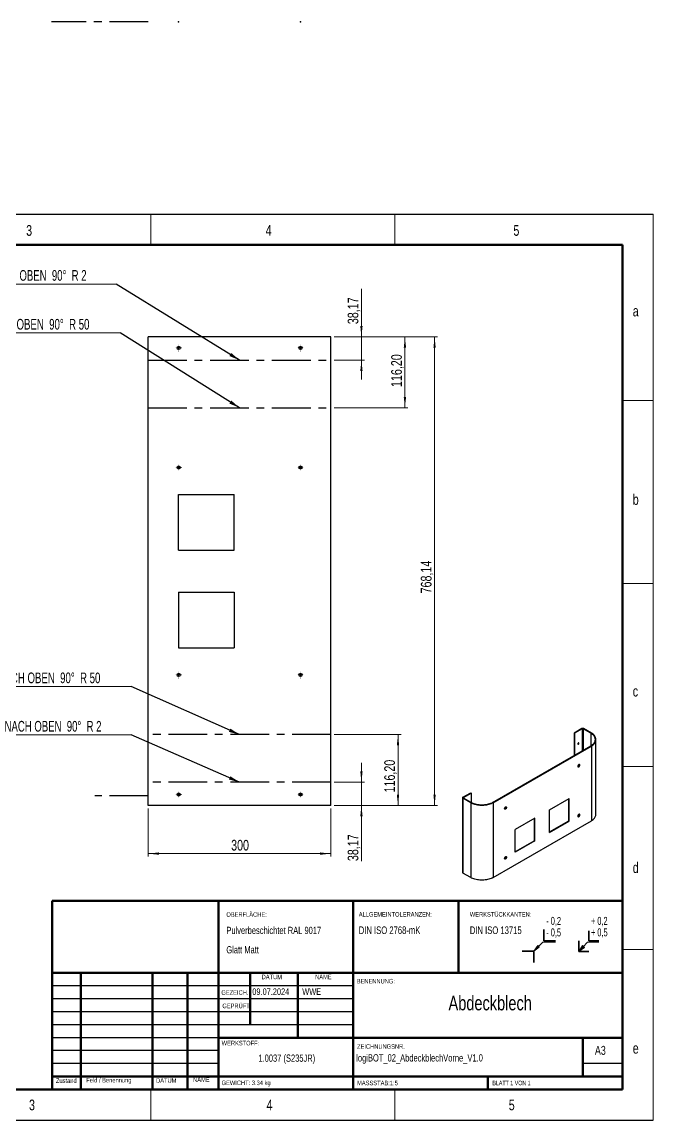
# Model space of a CAD drawing. Header units: millimetres. Extents: x 0 to 420, y 0 to 360.
# Drawn here: x 212.9 to 420, y 0 to 360 of the extents above; entities that cross this region are included whole.
import ezdxf

# ---------------------------------------------------------------- set-up
doc = ezdxf.new("R2010")
doc.units = ezdxf.units.MM
doc.header["$PDSIZE"] = -1
doc.linetypes.add('CENTERX2', pattern=[20.32, 12.7, -2.54, 2.54, -2.54])
doc.styles.add('SLDTEXTSTYLE0', font='TXT', dxfattribs={"width": 0.605})
doc.styles.add('SLDTEXTSTYLE1', font='TXT', dxfattribs={"width": 0.75})
doc.styles.add('SLDTEXTSTYLE2', font='TXT', dxfattribs={"width": 0.692308})
doc.styles.add('SLDTEXTSTYLE5', font='TXT', dxfattribs={"width": 0.671053})
doc.styles.add('SLDTEXTSTYLE6', font='TXT', dxfattribs={"width": 0.675})
doc.dimstyles.new('SLDDIMSTYLE0', dxfattribs={"dimtxt": 3.5, "dimasz": 3.556, "dimexe": 0, "dimexo": 0.0625, "dimgap": 0.875, "dimtad": 1, "dimlfac": 5, "dimrnd": 1e-09, "dimzin": 12, "dimdsep": 46, "dimtxsty": 'SLDTEXTSTYLE1', "dimsah": 1, "dimcen": 0.09, "dimadec": 0, "dimazin": 3, "dimtfac": 1, "dimtofl": 0, "dimtmove": 0, "dimatfit": 3, "dimfxl": 1, "dimfrac": 2, "dimtolj": 1, "dimtzin": 12, "dimarcsym": 0})
doc.dimstyles.new('SLDDIMSTYLE3', dxfattribs={"dimtxt": 3.5, "dimasz": 3.556, "dimexe": 0, "dimexo": 0.0625, "dimgap": 0.875, "dimtad": 1, "dimlfac": 5, "dimrnd": 1e-09, "dimzin": 12, "dimdsep": 46, "dimtxsty": 'SLDTEXTSTYLE1', "dimsah": 1, "dimcen": 0.09, "dimadec": 0, "dimazin": 3, "dimtfac": 1, "dimtmove": 0, "dimatfit": 0, "dimfxl": 1, "dimfrac": 2, "dimtolj": 1, "dimtzin": 12, "dimarcsym": 0})
doc.dimstyles.new('SLDDIMSTYLE5', dxfattribs={"dimtxt": 0.18, "dimasz": 3.556, "dimexe": 0, "dimexo": 0.0625, "dimgap": 0, "dimtad": 0, "dimtih": 1, "dimtoh": 1, "dimdec": 0, "dimrnd": 1e-09, "dimzin": 0, "dimdsep": 46, "dimtxsty": 'Standard', "dimsah": 1, "dimcen": 0.09, "dimadec": 0, "dimazin": 0, "dimtfac": 3.556, "dimtdec": 0, "dimtofl": 0, "dimtmove": 0, "dimatfit": 3, "dimfxl": 1, "dimfrac": 2, "dimtolj": 1, "dimtzin": 0, "dimarcsym": 0})

# ---------------------------------------------------------------- blocks, each defined once
blk = doc.blocks.new('SW_NOTE_0')
at = {"color": 0, "linetype": 'Continuous', "lineweight": 0, "insert": (0, 4.51), "char_height": 3.5, "attachment_point": 1, "style": 'SLDTEXTSTYLE0'}
blk.add_mtext('+ 0,5', dxfattribs=at)
blk = doc.blocks.new('SW_NOTE_0_1')
at = {"color": 0, "linetype": 'Continuous', "lineweight": 0, "insert": (0, 4.51), "char_height": 3.5, "attachment_point": 1, "style": 'SLDTEXTSTYLE0'}
blk.add_mtext('+ 0,2', dxfattribs=at)
blk = doc.blocks.new('SW_NOTE_0_2')
at = {"color": 0, "linetype": 'Continuous', "lineweight": 0, "insert": (0, 4.51), "char_height": 3.5, "attachment_point": 1, "style": 'SLDTEXTSTYLE0'}
blk.add_mtext('- 0,2', dxfattribs=at)
blk = doc.blocks.new('SW_NOTE_0_3')
at = {"color": 0, "linetype": 'Continuous', "lineweight": 0, "insert": (0, 4.51), "char_height": 3.5, "attachment_point": 1, "style": 'SLDTEXTSTYLE0'}
blk.add_mtext('- 0,5', dxfattribs=at)
blk = doc.blocks.new('Block3')
at = {"linetype": 'Continuous'}
for points in [[(735.45, 277.8), (737.92, 279.57), (737.22, 280.27)], [(755.16, 277.71), (757.62, 279.47), (756.78, 280.26)]]:
    blk.add_hatch(color=7, dxfattribs=at).paths.add_polyline_path(points, flags=0)
at = {"color": 7, "linetype": 'Continuous', "lineweight": 35}
for p, q in [((739.95, 287.3), (739.95, 282.3)), ((759.52, 286.66), (759.52, 282.3)), ((739.95, 282.3), (744.95, 282.3)), ((755.16, 277.71), (755.16, 282.3)), ((759.52, 282.3), (763.89, 282.3)), ((730.45, 277.8), (735.45, 277.8)), ((735.45, 277.8), (735.45, 272.8)), ((759.52, 277.71), (755.16, 277.71))]:
    blk.add_line(p, q, dxfattribs=at)
at = {"color": 7, "linetype": 'Continuous', "lineweight": 18}
for p, q in [((735.45, 277.8), (739.45, 281.8)), ((735.45, 277.8), (737.22, 280.27)), ((735.45, 277.8), (737.92, 279.57)), ((737.22, 280.27), (737.92, 279.57)), ((739.45, 281.8), (744.95, 281.8)), ((755.16, 277.71), (759.02, 281.8)), ((755.16, 277.71), (756.78, 280.26)), ((755.16, 277.71), (757.62, 279.47)), ((756.78, 280.26), (757.62, 279.47)), ((759.02, 281.8), (763.89, 281.8))]:
    blk.add_line(p, q, dxfattribs=at)
at = {"color": 7, "linetype": 'Continuous', "lineweight": 0}
for p in [(737.57, 279.92), (757.2, 279.87)]:
    blk.add_point(p, dxfattribs=at)
for name, p in [('SW_NOTE_0_2', (740.95, 288.28)), ('SW_NOTE_0_1', (760.52, 288.29)), ('SW_NOTE_0_3', (740.95, 283.27)), ('SW_NOTE_0', (760.52, 283.3))]:
    blk.add_blockref(name, p, dxfattribs=at)
blk = doc.blocks.new('SW_NOTE_0_4')
at = {"color": 0, "linetype": 'Continuous', "lineweight": 0, "attachment_point": 1, "style": 'SLDTEXTSTYLE1'}
for s, insert, char_height in [('ALLGEMEINTOLERANZEN:', (0, 1.93), 1.5), ('DIN ISO 2768-mK', (0, -2.78), 2.5)]:
    blk.add_mtext(s, dxfattribs=dict(at, insert=insert, char_height=char_height))
blk = doc.blocks.new('SW_NOTE_0_5')
at = {"color": 0, "linetype": 'Continuous', "lineweight": 0, "attachment_point": 1, "style": 'SLDTEXTSTYLE1'}
for s, insert, char_height in [('WERKSTÜCKKANTEN:', (0, 1.93), 1.5), ('DIN ISO 13715', (0, -2.78), 2.5)]:
    blk.add_mtext(s, dxfattribs=dict(at, insert=insert, char_height=char_height))
blk = doc.blocks.new('SW_NOTE_0_6')
at = {"color": 0, "linetype": 'Continuous', "lineweight": 0, "attachment_point": 1, "style": 'SLDTEXTSTYLE1'}
for s, insert, char_height in [('Pulverbeschichtet RAL 9017', (0, 3.07), 2.3813), ('Glatt Matt', (0, -3.28), 2.381)]:
    blk.add_mtext(s, dxfattribs=dict(at, insert=insert, char_height=char_height))
blk = doc.blocks.new('_D_7')
at = {"color": 7, "linetype": 'Continuous', "lineweight": 0}
for p, q in [((324.28, 110.79), (324.28, 117.14)), ((315.28, 110.79), (325.28, 110.79)), ((324.28, 103.15), (324.28, 110.79)), ((315.28, 103.15), (325.28, 103.15)), ((324.28, 103.15), (324.28, 84.92))]:
    blk.add_line(p, q, dxfattribs=at)
at = {"color": 7, "linetype": 'Continuous', "lineweight": 18}
for points in [[(324.28, 110.79), (324.66, 114.34), (323.9, 114.34)], [(324.28, 103.15), (323.9, 99.6), (324.66, 99.6)]]:
    blk.add_solid(points, dxfattribs=at)
at = {"color": 7, "linetype": 'Continuous', "lineweight": 18, "insert": (319.77, 84.92), "char_height": 3.5, "attachment_point": 1, "rotation": 90, "style": 'SLDTEXTSTYLE1'}
blk.add_mtext('38,17', dxfattribs=at)
blk = doc.blocks.new('_D_8')
at = {"color": 7, "linetype": 'Continuous', "lineweight": 0}
for p, q in [((315.28, 126.4), (337.28, 126.4)), ((336.28, 103.15), (336.28, 126.4)), ((315.28, 103.15), (337.28, 103.15))]:
    blk.add_line(p, q, dxfattribs=at)
at = {"color": 7, "linetype": 'Continuous', "lineweight": 18}
for points in [[(336.28, 126.4), (335.9, 122.84), (336.66, 122.84)], [(336.28, 103.15), (336.66, 106.71), (335.9, 106.71)]]:
    blk.add_solid(points, dxfattribs=at)
at = {"color": 7, "linetype": 'Continuous', "lineweight": 18, "insert": (331.77, 107.42), "char_height": 3.5, "attachment_point": 1, "rotation": 90, "style": 'SLDTEXTSTYLE1'}
blk.add_mtext('116,20', dxfattribs=at)
blk = doc.blocks.new('_D_9')
at = {"color": 7, "linetype": 'Continuous', "lineweight": 0}
for p, q in [((324.28, 256.78), (324.28, 272.6)), ((315.28, 256.78), (325.28, 256.78)), ((324.28, 256.78), (324.28, 249.15)), ((315.28, 249.15), (325.28, 249.15)), ((324.28, 249.15), (324.28, 242.8))]:
    blk.add_line(p, q, dxfattribs=at)
at = {"color": 7, "linetype": 'Continuous', "lineweight": 18}
for points in [[(324.28, 256.78), (324.66, 260.34), (323.9, 260.34)], [(324.28, 249.15), (323.9, 245.59), (324.66, 245.59)]]:
    blk.add_solid(points, dxfattribs=at)
at = {"color": 7, "linetype": 'Continuous', "lineweight": 18, "insert": (319.77, 260.96), "char_height": 3.5, "attachment_point": 1, "rotation": 90, "style": 'SLDTEXTSTYLE1'}
blk.add_mtext('38,17', dxfattribs=at)
blk = doc.blocks.new('_D_10')
at = {"color": 7, "linetype": 'Continuous', "lineweight": 0}
for p, q in [((315.28, 256.78), (339.55, 256.78)), ((338.55, 256.78), (338.55, 233.54)), ((315.28, 233.54), (339.55, 233.54))]:
    blk.add_line(p, q, dxfattribs=at)
at = {"color": 7, "linetype": 'Continuous', "lineweight": 18}
for points in [[(338.55, 256.78), (338.17, 253.23), (338.93, 253.23)], [(338.55, 233.54), (338.93, 237.1), (338.17, 237.1)]]:
    blk.add_solid(points, dxfattribs=at)
at = {"color": 7, "linetype": 'Continuous', "lineweight": 18, "insert": (334.04, 240.36), "char_height": 3.5, "attachment_point": 1, "rotation": 90, "style": 'SLDTEXTSTYLE1'}
blk.add_mtext('116,20', dxfattribs=at)
blk = doc.blocks.new('_D_11')
at = {"color": 7, "linetype": 'Continuous', "lineweight": 0}
for p, q in [((254.28, 102.15), (254.28, 86.38)), ((314.28, 102.15), (314.28, 86.38)), ((254.28, 87.38), (314.28, 87.38))]:
    blk.add_line(p, q, dxfattribs=at)
at = {"color": 7, "linetype": 'Continuous', "lineweight": 18}
for points in [[(254.28, 87.38), (257.84, 87), (257.84, 87.76)], [(314.28, 87.38), (310.72, 87.76), (310.72, 87)]]:
    blk.add_solid(points, dxfattribs=at)
at = {"color": 7, "linetype": 'Continuous', "lineweight": 18, "insert": (281.52, 91.89), "char_height": 3.5, "attachment_point": 1, "style": 'SLDTEXTSTYLE1'}
blk.add_mtext('300', dxfattribs=at)
blk = doc.blocks.new('_D_12')
at = {"color": 7, "linetype": 'Continuous', "lineweight": 0}
for p, q in [((315.28, 256.78), (349.28, 256.78)), ((348.28, 103.15), (348.28, 256.78)), ((315.28, 103.15), (349.28, 103.15))]:
    blk.add_line(p, q, dxfattribs=at)
at = {"color": 7, "linetype": 'Continuous', "lineweight": 18}
for points in [[(348.28, 256.78), (347.9, 253.23), (348.66, 253.23)], [(348.28, 103.15), (348.66, 106.71), (347.9, 106.71)]]:
    blk.add_solid(points, dxfattribs=at)
at = {"color": 7, "linetype": 'Continuous', "lineweight": 18, "insert": (343.77, 172.68), "char_height": 3.5, "attachment_point": 1, "rotation": 90, "style": 'SLDTEXTSTYLE1'}
blk.add_mtext('768,14', dxfattribs=at)
blk = doc.blocks.new('SW_NOTE_0_7')
at = {"color": 0, "linetype": 'Continuous', "lineweight": 0}
blk.add_line((-49.22, 0), (0, 0), dxfattribs=at)
at = {"color": 0, "linetype": 'Continuous', "lineweight": 0, "insert": (-25.62, 4.55), "char_height": 3.5, "attachment_point": 2, "style": 'SLDTEXTSTYLE5'}
blk.add_mtext('NACH OBEN  90°  R 2', dxfattribs=at)
blk = doc.blocks.new('SW_NOTE_0_8')
at = {"color": 0, "linetype": 'Continuous', "lineweight": 0}
blk.add_line((-49.22, 0), (0, 0), dxfattribs=at)
at = {"color": 0, "linetype": 'Continuous', "lineweight": 0, "insert": (-25.64, 4.61), "char_height": 3.5, "attachment_point": 2, "style": 'SLDTEXTSTYLE5'}
blk.add_mtext('NACH OBEN  90°  R 2', dxfattribs=at)
blk = doc.blocks.new('SW_NOTE_0_9')
at = {"color": 0, "linetype": 'Continuous', "lineweight": 0}
blk.add_line((-51.8, 0), (0, 0), dxfattribs=at)
at = {"color": 0, "linetype": 'Continuous', "lineweight": 0, "insert": (-26.96, 4.59), "char_height": 3.5, "attachment_point": 2, "style": 'SLDTEXTSTYLE6'}
blk.add_mtext('NACH OBEN  90°  R 50', dxfattribs=at)
blk = doc.blocks.new('SW_NOTE_0_10')
at = {"color": 0, "linetype": 'Continuous', "lineweight": 0}
blk.add_line((-51.8, 0), (0, 0), dxfattribs=at)
at = {"color": 0, "linetype": 'Continuous', "lineweight": 0, "insert": (-26.97, 4.56), "char_height": 3.5, "attachment_point": 2, "style": 'SLDTEXTSTYLE6'}
blk.add_mtext('NACH OBEN  90°  R 50', dxfattribs=at)
blk = doc.blocks.new('SW_CENTERMARKSYMBOL_4')
at = {"color": 0, "linetype": 'Continuous', "lineweight": 18}
for p, q in [((-1, 0), (-1.018, 0)), ((0, 0), (-0.5, 0)), ((0, 1), (0, 1.018)), ((0, 0), (0, 0.5)), ((0, 0), (0, -0.5)), ((0, 0), (0.5, 0)), ((1, 0), (1.018, 0)), ((0, -1), (0, -1.018))]:
    blk.add_line(p, q, dxfattribs=at)
blk = doc.blocks.new('SW_CENTERMARKSYMBOL_5')
at = {"color": 0, "linetype": 'Continuous', "lineweight": 18}
for p, q in [((-1, 0), (-1.018, 0)), ((0, 0), (-0.5, 0)), ((0, 1), (0, 1.018)), ((0, 0), (0, 0.5)), ((0, 0), (0, -0.5)), ((0, 0), (0.5, 0)), ((1, 0), (1.018, 0)), ((0, -1), (0, -1.018))]:
    blk.add_line(p, q, dxfattribs=at)
blk = doc.blocks.new('SW_CENTERMARKSYMBOL_6')
at = {"color": 0, "linetype": 'Continuous', "lineweight": 18}
for p, q in [((-1, 0), (-1.018, 0)), ((0, 0), (-0.5, 0)), ((0, 1), (0, 1.018)), ((0, 0), (0, 0.5)), ((0, 0), (0, -0.5)), ((0, 0), (0.5, 0)), ((1, 0), (1.018, 0)), ((0, -1), (0, -1.018))]:
    blk.add_line(p, q, dxfattribs=at)
blk = doc.blocks.new('SW_CENTERMARKSYMBOL_7')
at = {"color": 0, "linetype": 'Continuous', "lineweight": 18}
for p, q in [((-1, 0), (-1.018, 0)), ((0, 0), (-0.5, 0)), ((0, 1), (0, 1.018)), ((0, 0), (0, 0.5)), ((0, 0), (0, -0.5)), ((0, 0), (0.5, 0)), ((1, 0), (1.018, 0)), ((0, -1), (0, -1.018))]:
    blk.add_line(p, q, dxfattribs=at)
blk = doc.blocks.new('SW_CENTERMARKSYMBOL_8')
at = {"color": 0, "linetype": 'Continuous', "lineweight": 18}
for p, q in [((-1, 0), (-1.018, 0)), ((0, 0), (-0.5, 0)), ((0, 1), (0, 1.018)), ((0, 0), (0, 0.5)), ((0, 0), (0, -0.5)), ((0, 0), (0.5, 0)), ((1, 0), (1.018, 0)), ((0, -1), (0, -1.018))]:
    blk.add_line(p, q, dxfattribs=at)
blk = doc.blocks.new('SW_CENTERMARKSYMBOL_9')
at = {"color": 0, "linetype": 'Continuous', "lineweight": 18}
for p, q in [((-1, 0), (-1.018, 0)), ((0, 0), (-0.5, 0)), ((0, 1), (0, 1.018)), ((0, 0), (0, 0.5)), ((0, 0), (0, -0.5)), ((0, 0), (0.5, 0)), ((1, 0), (1.018, 0)), ((0, -1), (0, -1.018))]:
    blk.add_line(p, q, dxfattribs=at)
blk = doc.blocks.new('SW_CENTERMARKSYMBOL_10')
at = {"color": 0, "linetype": 'Continuous', "lineweight": 18}
for p, q in [((-1, 0), (-1.018, 0)), ((0, 0), (-0.5, 0)), ((0, 1), (0, 1.018)), ((0, 0), (0, 0.5)), ((0, 0), (0, -0.5)), ((0, 0), (0.5, 0)), ((1, 0), (1.018, 0)), ((0, -1), (0, -1.018))]:
    blk.add_line(p, q, dxfattribs=at)
blk = doc.blocks.new('SW_CENTERMARKSYMBOL_11')
at = {"color": 0, "linetype": 'Continuous', "lineweight": 18}
for p, q in [((-1, 0), (-1.018, 0)), ((0, 0), (-0.5, 0)), ((0, 1), (0, 1.018)), ((0, 0), (0, 0.5)), ((0, 0), (0, -0.5)), ((0, 0), (0.5, 0)), ((1, 0), (1.018, 0)), ((0, -1), (0, -1.018))]:
    blk.add_line(p, q, dxfattribs=at)

msp = doc.modelspace()

# ---------------------------------------------------------------- linework, layer by layer
at = {"color": 7, "linetype": 'CENTERX2'}
for p, q in [((254.28, 360.0495), (222.5409, 360.0495)), ((254.28, 249.1489), (314.28, 249.1489)), ((254.28, 233.542), (314.28, 233.542)), ((314.28, 126.3953), (254.28, 126.3953)), ((314.28, 110.7884), (254.28, 110.7884)), ((254.28, 106.3016), (236.7809, 106.3016))]:
    msp.add_line(p, q, dxfattribs=at)
at = {"color": 7, "linetype": 'Continuous', "lineweight": 25}
for p, q in [((0.004, 296.9917), (419.9752, 296.9917)), ((314.28, 256.7824), (254.28, 256.7824)), ((254.28, 103.1548), (254.28, 256.7824)), ((314.28, 103.1548), (314.28, 256.7824)), ((264.28, 205.0686), (282.48, 205.0686)), ((264.28, 186.8686), (264.28, 205.0686)), ((282.48, 186.8686), (282.48, 205.0686)), ((264.28, 186.8686), (282.48, 186.8686)), ((264.28, 173.0686), (282.48, 173.0686)), ((264.28, 173.0686), (264.28, 154.8686)), ((282.48, 173.0686), (282.48, 154.8686)), ((264.28, 154.8686), (282.48, 154.8686)), ((396.6124, 128.3676), (394.0669, 126.898)), ((394.2083, 126.8164), (394.0669, 126.898)), ((394.0669, 126.898), (394.0669, 119.5504)), ((396.7539, 128.2859), (394.2083, 126.8164)), ((394.2083, 126.8164), (394.2083, 119.632)), ((396.7539, 128.2859), (396.6124, 128.3676)), ((396.7539, 128.2859), (396.7539, 121.1015)), ((397.1781, 128.3676), (397.0367, 128.2859)), ((397.0367, 128.2859), (397.0367, 121.2648)), ((399.5823, 126.8164), (397.0367, 128.2859)), ((399.7237, 126.898), (397.1781, 128.3676)), ((399.5823, 126.8164), (399.7237, 126.898)), ((399.5823, 126.8164), (399.5823, 122.7343)), ((367.3382, 104.1202), (399.5823, 122.7343)), ((367.4796, 104.0386), (399.7237, 122.6527)), ((399.7237, 122.6527), (399.5823, 122.7343)), ((399.7237, 122.6527), (399.7237, 98.1565)), ((401.2468, 100.2791), (401.2468, 124.7754)), ((357.463, 105.6714), (357.463, 81.1752)), ((357.5802, 105.8347), (360.1257, 107.3042)), ((357.7216, 105.7531), (357.5802, 105.8347)), ((357.5802, 105.5081), (357.7216, 105.5898)), ((360.1257, 104.0386), (357.5802, 105.5081)), ((357.5802, 105.5081), (357.5802, 81.0119)), ((357.7216, 105.7531), (360.2672, 107.2226)), ((357.7216, 105.7531), (357.7216, 105.5898)), ((360.2672, 104.1202), (357.7216, 105.5898)), ((360.2672, 107.2226), (360.1257, 107.3042)), ((360.2672, 107.2226), (360.2672, 104.1202)), ((386.0412, 101.771), (392.4759, 105.4856)), ((392.3344, 98.1367), (392.3344, 105.404)), ((392.4759, 98.0551), (392.4759, 105.4856)), ((314.28, 103.1548), (254.28, 103.1548)), ((360.2672, 104.1202), (360.1257, 104.0386)), ((360.1257, 104.0386), (360.1257, 79.5424)), ((367.4796, 104.0386), (367.3382, 104.1202)), ((367.4796, 104.0386), (367.4796, 79.5424)), ((386.0412, 94.3404), (386.0412, 101.771)), ((367.4796, 79.5424), (399.7237, 98.1565)), ((381.1622, 98.9543), (374.7275, 95.2397)), ((381.0207, 91.6055), (381.0207, 98.8727)), ((381.1622, 91.5238), (381.1622, 98.9543)), ((386.0412, 94.5037), (392.3344, 98.1367)), ((386.0412, 94.3404), (392.4759, 98.0551)), ((392.3344, 98.1367), (392.4759, 98.0551)), ((374.7275, 87.8092), (374.7275, 95.2397)), ((381.0207, 91.6055), (374.7275, 87.9725)), ((381.1622, 91.5238), (374.7275, 87.8092)), ((381.0207, 91.6055), (381.1622, 91.5238)), ((360.1257, 79.5424), (357.5802, 81.0119)), ((321.5752, 44.0237), (222.7752, 44.0237)), ((321.5752, 39.7737), (222.7752, 39.7737)), ((321.5752, 35.5237), (222.7752, 35.5237)), ((321.5752, 31.2737), (222.7752, 31.2737)), ((277.3752, 27.0237), (222.7752, 27.0237)), ((277.3752, 22.7736), (222.7752, 22.7736)), ((277.3752, 18.5237), (222.7752, 18.5237)), ((409.9752, 18.5237), (396.9752, 18.5237)), ((0.004, 0.0237), (419.9752, 0.0237))]:
    msp.add_line(p, q, dxfattribs=at)
at = {"color": 7, "linetype": 'Continuous', "lineweight": 18}
for p, q in [((255.2239, 296.9917), (255.2239, 286.9917)), ((335.1857, 296.9917), (335.1857, 286.9917)), ((419.9752, 0.0237), (419.9752, 296.9917)), ((409.9752, 235.9917), (419.9752, 235.9917)), ((409.9752, 175.9917), (419.9752, 175.9917)), ((409.9752, 115.9917), (419.9752, 115.9917)), ((409.9752, 55.9917), (419.9752, 55.9917)), ((255.2239, 10.0237), (255.2239, 0.0237)), ((335.1857, 10.0237), (335.1857, 0.0237))]:
    msp.add_line(p, q, dxfattribs=at)
at = {"color": 7, "linetype": 'Continuous', "lineweight": 50}
for p, q in [((25.004, 286.9917), (409.9752, 286.9917)), ((409.9752, 10.0237), (409.9752, 286.9917)), ((222.7752, 71.898), (409.9752, 71.898)), ((222.7752, 71.898), (222.7752, 10.0237)), ((277.3752, 10.0237), (277.3752, 71.898)), ((321.5752, 71.898), (321.5752, 10.0237)), ((356.1668, 71.898), (356.1668, 48.2737)), ((409.9752, 71.898), (409.9752, 10.0237)), ((409.9752, 48.2737), (222.7752, 48.2737)), ((232.1767, 48.2737), (232.1767, 10.0237)), ((255.6679, 48.2737), (255.6679, 10.0237)), ((267.1741, 48.2737), (267.1741, 10.0237)), ((287.7752, 31.2737), (287.7752, 48.2737)), ((303.3752, 48.2737), (303.3752, 27.0237)), ((277.3752, 27.0237), (409.9752, 27.0237)), ((396.9752, 14.2737), (396.9752, 27.0237)), ((222.7752, 14.2737), (409.9752, 14.2737)), ((365.7752, 10.0237), (365.7752, 14.2737)), ((25.004, 10.0237), (409.9752, 10.0237))]:
    msp.add_line(p, q, dxfattribs=at)
at = {"color": 7, "linetype": 'Continuous', "lineweight": 25, "flags": 128}
for points in [[(399.5823, 122.7343), (399.877, 122.92), (400.1425, 123.1198), (400.3769, 123.3321), (400.5783, 123.5555), (400.7452, 123.7881), (400.8764, 124.0283), (400.9708, 124.2741), (401.0277, 124.5238), (401.0468, 124.7754), (401.0277, 125.0269), (400.9708, 125.2766), (400.8764, 125.5224), (400.7452, 125.7626), (400.5783, 125.9952), (400.3769, 126.2186), (400.1425, 126.431), (399.877, 126.6307), (399.5823, 126.8164)], [(399.7237, 122.6527), (400.0148, 122.8352), (400.2788, 123.031), (400.5138, 123.2387), (400.7184, 123.4569), (400.891, 123.6842), (401.0306, 123.9188), (401.1361, 124.1593), (401.2068, 124.4041), (401.2423, 124.6513), (401.2423, 124.8994), (401.2068, 125.1467), (401.1361, 125.3914), (401.0306, 125.6319), (400.891, 125.8666), (400.7184, 126.0938), (400.5138, 126.312), (400.2788, 126.5197), (400.0148, 126.7155), (399.7237, 126.898)], [(395.4811, 123.257), (395.5512, 123.3135), (395.6106, 123.3937), (395.6503, 123.4852), (395.6642, 123.5742), (395.6503, 123.6471), (395.6106, 123.6927), (395.5512, 123.7043), (395.4811, 123.6799), (395.411, 123.6234), (395.3516, 123.5432), (395.3119, 123.4517), (395.2979, 123.3627), (395.3119, 123.2898), (395.3516, 123.2441), (395.411, 123.2326), (395.4811, 123.257)], [(395.6225, 115.8276), (395.7139, 115.8956), (395.798, 115.9884), (395.8678, 116.0986), (395.9177, 116.2172), (395.9438, 116.3345), (395.9438, 116.4412), (395.9177, 116.5285), (395.8678, 116.5895), (395.798, 116.619), (395.7139, 116.6148), (395.6225, 116.5772), (395.5311, 116.5092), (395.447, 116.4164), (395.3772, 116.3063), (395.3273, 116.1877), (395.3012, 116.0703), (395.3012, 115.9636), (395.3273, 115.8763), (395.3772, 115.8154), (395.447, 115.7858), (395.5311, 115.79), (395.6225, 115.8276)], [(395.5415, 116.5186), (395.5512, 116.5199), (395.6106, 116.5084), (395.6503, 116.4627), (395.6642, 116.3898), (395.6503, 116.3008), (395.6106, 116.2093), (395.5512, 116.1291), (395.4811, 116.0726), (395.411, 116.0482), (395.3516, 116.0598), (395.3119, 116.1054), (395.3082, 116.1145)], [(367.4796, 104.0386), (367.1634, 103.8706), (366.8243, 103.7182), (366.4645, 103.5825), (366.0865, 103.4644), (365.6929, 103.3647), (365.2864, 103.2842), (364.8698, 103.2233), (364.4459, 103.1824), (364.0176, 103.1619), (363.5878, 103.1619), (363.1595, 103.1824), (362.7356, 103.2233), (362.3189, 103.2842), (361.9124, 103.3647), (361.5189, 103.4644), (361.1409, 103.5825), (360.7811, 103.7182), (360.4419, 103.8706), (360.1257, 104.0386)], [(367.3382, 104.1202), (367.0166, 103.9501), (366.6706, 103.7968), (366.3027, 103.6615), (365.9158, 103.5453), (365.5128, 103.4489), (365.0968, 103.3732), (364.6709, 103.3187), (364.2385, 103.2858), (363.8027, 103.2748), (363.3669, 103.2858), (362.9344, 103.3187), (362.5086, 103.3732), (362.0926, 103.4489), (361.6896, 103.5453), (361.3027, 103.6615), (360.9348, 103.7968), (360.5888, 103.9501), (360.2672, 104.1202)], [(371.5809, 101.9487), (371.4894, 101.9111), (371.4054, 101.9069), (371.3356, 101.9364), (371.2856, 101.9973), (371.2596, 102.0847), (371.2596, 102.1914), (371.2856, 102.3087), (371.3356, 102.4273), (371.4054, 102.5375), (371.4894, 102.6303), (371.5809, 102.6983), (371.6723, 102.7359), (371.7563, 102.7401), (371.8262, 102.7105), (371.8761, 102.6496), (371.9021, 102.5623), (371.9021, 102.4556), (371.8761, 102.3382), (371.8262, 102.2196), (371.7563, 102.1095), (371.6723, 102.0167), (371.5809, 101.9487)], [(371.2666, 102.2355), (371.2702, 102.2265), (371.3099, 102.1808), (371.3694, 102.1693), (371.4394, 102.1936), (371.5095, 102.2502), (371.5689, 102.3303), (371.6086, 102.4219), (371.6226, 102.5108), (371.6086, 102.5837), (371.5689, 102.6294), (371.5095, 102.641), (371.4999, 102.6396)], [(395.6225, 99.4968), (395.7139, 99.5648), (395.798, 99.6576), (395.8678, 99.7678), (395.9177, 99.8863), (395.9438, 100.0037), (395.9438, 100.1104), (395.9177, 100.1977), (395.8678, 100.2586), (395.798, 100.2882), (395.7139, 100.284), (395.6225, 100.2464), (395.5311, 100.1784), (395.447, 100.0856), (395.3772, 99.9754), (395.3273, 99.8569), (395.3012, 99.7395), (395.3012, 99.6328), (395.3273, 99.5455), (395.3772, 99.4846), (395.447, 99.455), (395.5311, 99.4592), (395.6225, 99.4968)], [(395.5415, 100.1878), (395.5512, 100.1891), (395.6106, 100.1775), (395.6503, 100.1318), (395.6642, 100.059), (395.6503, 99.97), (395.6106, 99.8785), (395.5512, 99.7983), (395.4811, 99.7418), (395.411, 99.7174), (395.3516, 99.7289), (395.3119, 99.7746), (395.3082, 99.7836)], [(399.7237, 98.1565), (400.0148, 98.339), (400.2788, 98.5348), (400.5138, 98.7425), (400.7184, 98.9607), (400.891, 99.1879), (401.0306, 99.4226), (401.1361, 99.6631), (401.2068, 99.9078), (401.2423, 100.1551), (401.2468, 100.2791)], [(371.5809, 85.6179), (371.4894, 85.5803), (371.4054, 85.5761), (371.3356, 85.6056), (371.2856, 85.6665), (371.2596, 85.7539), (371.2596, 85.8605), (371.2856, 85.9779), (371.3356, 86.0965), (371.4054, 86.2067), (371.4894, 86.2995), (371.5809, 86.3675), (371.6723, 86.4051), (371.7563, 86.4093), (371.8262, 86.3797), (371.8761, 86.3188), (371.9021, 86.2315), (371.9021, 86.1248), (371.8761, 86.0074), (371.8262, 85.8888), (371.7563, 85.7787), (371.6723, 85.6858), (371.5809, 85.6179)], [(371.2666, 85.9047), (371.2702, 85.8957), (371.3099, 85.85), (371.3694, 85.8385), (371.4394, 85.8628), (371.5095, 85.9194), (371.5689, 85.9995), (371.6086, 86.091), (371.6226, 86.18), (371.6086, 86.2529), (371.5689, 86.2986), (371.5095, 86.3101), (371.4999, 86.3088)], [(367.4796, 79.5424), (367.1634, 79.3743), (366.8243, 79.2219), (366.4645, 79.0862), (366.0865, 78.9682), (365.6929, 78.8685), (365.2864, 78.7879), (364.8698, 78.727), (364.4459, 78.6862), (364.0176, 78.6657), (363.5878, 78.6657), (363.1595, 78.6862), (362.7356, 78.727), (362.3189, 78.7879), (361.9124, 78.8685), (361.5189, 78.9682), (361.1409, 79.0862), (360.7811, 79.2219), (360.4419, 79.3743), (360.1257, 79.5424)]]:
    msp.add_lwpolyline(points, dxfattribs=at)
at = {"color": 7, "linetype": 'Continuous', "lineweight": 25}
for centre in [(264.28, 253.1824), (304.28, 253.1824), (264.28, 213.9686), (304.28, 213.9686), (264.28, 145.9686), (304.28, 145.9686), (264.28, 106.7548), (304.28, 106.7548)]:
    msp.add_circle(centre, 0.518, dxfattribs=at)
for centre, radius, start, end in [((396.8953, 127.8217), 0.6148, 62.609672, 117.390328), ((396.8953, 128.013), 0.3074, 62.609672, 117.390328), ((394.9285, 123.7875), 0.7407, 311.642903, 348.362473), ((357.6421, 105.6714), 0.1746, 110.783421, 249.216579), ((357.7526, 105.6714), 0.0873, 110.783421, 249.216579), ((357.6632, 81.1952), 0.2012, 185.694799, 245.625342)]:
    msp.add_arc(centre, radius, start, end, dxfattribs=at)
at = {"color": 7, "linetype": 'Continuous'}
for p in [(264.28, 360.0495), (304.28, 360.0495), (264.28, 106.3016), (304.28, 106.3016)]:
    msp.add_point(p, dxfattribs=at)

# ---------------------------------------------------------------- block references
at = {"color": 7, "linetype": 'Continuous', "lineweight": 0}
for name, p in [('SW_NOTE_0_8', (243.8234, 274.0941)), ('SW_NOTE_0_10', (245.1165, 258.1265)), ('SW_CENTERMARKSYMBOL_11', (264.28, 253.1824)), ('SW_CENTERMARKSYMBOL_10', (304.28, 253.1824)), ('SW_CENTERMARKSYMBOL_4', (264.28, 213.9686)), ('SW_CENTERMARKSYMBOL_5', (304.28, 213.9686)), ('SW_NOTE_0_9', (248.7024, 142.159)), ('SW_CENTERMARKSYMBOL_6', (264.28, 145.9686)), ('SW_CENTERMARKSYMBOL_7', (304.28, 145.9686)), ('SW_NOTE_0_7', (248.6949, 126.3268)), ('SW_CENTERMARKSYMBOL_9', (264.28, 106.7548)), ('SW_CENTERMARKSYMBOL_8', (304.28, 106.7548)), ('SW_NOTE_0_5', (359.8541, 66.2846)), ('SW_NOTE_0_4', (323.4068, 66.2846)), ('SW_NOTE_0_6', (279.9514, 60.318))]:
    msp.add_blockref(name, p, dxfattribs=at)
at = {"color": 7, "linetype": 'Continuous', "xscale": 0.75, "yscale": 0.75, "zscale": 0.75}
msp.add_blockref('Block3', (-170.7865, -152.9741), dxfattribs=at)

# ---------------------------------------------------------------- texts
at = {"color": 7, "linetype": 'Continuous', "lineweight": 0}
for s, insert, char_height, attachment_point, style in [('3', (214.256, 293.4361), 3.5, 1, 'SLDTEXTSTYLE1'), ('4', (292.8363, 293.4361), 3.5, 1, 'SLDTEXTSTYLE1'), ('5', (374.1455, 293.4361), 3.5, 1, 'SLDTEXTSTYLE1'), ('a', (413.3154, 267.0172), 3.5, 1, 'SLDTEXTSTYLE1'), ('b', (413.3154, 205.2313), 3.5, 1, 'SLDTEXTSTYLE1'), ('c', (413.3154, 142.3739), 3.5, 1, 'SLDTEXTSTYLE1'), ('d', (413.3154, 84.5165), 3.5, 1, 'SLDTEXTSTYLE1'), ('OBERFLÄCHE:', (279.9514, 68.1513), 1.5, 1, 'SLDTEXTSTYLE1'), ('DATUM', (291.5359, 47.6934), 1.5, 1, 'SLDTEXTSTYLE1'), ('NAME', (309.0842, 47.6934), 1.5, 1, 'SLDTEXTSTYLE1'), ('09.07.2024', (288.4721, 43.1725), 2.11667, 1, 'SLDTEXTSTYLE1'), ('BENENNUNG:', (322.7314, 46.302), 1.5, 1, 'SLDTEXTSTYLE1'), ('GEZEICH.', (278.3163, 42.5842), 1.5, 1, 'SLDTEXTSTYLE1'), ('WWE', (304.8685, 43.1823), 2.11667, 1, 'SLDTEXTSTYLE1'), ('Abdeckblech', (366.5342, 40.7561), 4.7625, 2, 'SLDTEXTSTYLE1'), ('GEPRÜFT', (278.6398, 38.1992), 1.5, 1, 'SLDTEXTSTYLE1'), ('WERKSTOFF:', (278.4211, 26.0097), 1.5, 1, 'SLDTEXTSTYLE1'), ('1.0037 (S235JR)', (299.7839, 21.5092), 2.38125, 2, 'SLDTEXTSTYLE1'), ('logiBOT_02_AbdeckblechVorne_V1.0', (322.5884, 21.5979), 2.38125, 1, 'SLDTEXTSTYLE1'), ('ZEICHNUNGSNR.', (322.8492, 24.8923), 1.5, 1, 'SLDTEXTSTYLE1'), ('A3', (400.8962, 24.3241), 2.91042, 1, 'SLDTEXTSTYLE1'), ('e', (413.3154, 25.3074), 3.5, 1, 'SLDTEXTSTYLE1'), ('Zustand', (224.0353, 13.6913), 1.5, 1, 'SLDTEXTSTYLE1'), ('Feld / Benennung', (233.9724, 13.8498), 1.5, 1, 'SLDTEXTSTYLE1'), ('DATUM', (256.885, 13.7448), 1.5, 1, 'SLDTEXTSTYLE1'), ('NAME', (269.0348, 13.9992), 1.5, 1, 'SLDTEXTSTYLE1'), ('GEWICHT: 3.34 kg', (278.393, 12.973), 1.4986, 1, 'SLDTEXTSTYLE1'), ('MASSSTAB:1:5', (322.8492, 12.9238), 1.5, 1, 'SLDTEXTSTYLE1'), ('BLATT 1 VON 1', (367.2535, 12.9238), 1.5, 1, 'SLDTEXTSTYLE2'), ('3', (215.1943, 6.7221), 3.5, 1, 'SLDTEXTSTYLE1'), ('4', (293.1413, 6.7221), 3.5, 1, 'SLDTEXTSTYLE1'), ('5', (372.6267, 6.7221), 3.5, 1, 'SLDTEXTSTYLE1')]:
    msp.add_mtext(s, dxfattribs=dict(at, insert=insert, char_height=char_height, attachment_point=attachment_point, style=style))

# ---------------------------------------------------------------- dimensions: what is measured, and where the dimension line sits
at = {"color": 7, "linetype": 'Continuous', "lineweight": 18}
for base, p1, p2, dimstyle, picture, middle in [((324.28, 249.1489), (314.28, 256.7824), (314.28, 249.1489), 'SLDDIMSTYLE3', '_D_9', (324.28, 266.7824)), ((338.5511, 233.542), (314.28, 256.7824), (314.28, 233.542), 'SLDDIMSTYLE0', '_D_10', (338.5511, 247.4757)), ((348.28, 256.7824), (314.28, 103.1548), (314.28, 256.7824), 'SLDDIMSTYLE0', '_D_12', (348.28, 179.7871)), ((336.28, 126.3953), (314.28, 103.1548), (314.28, 126.3953), 'SLDDIMSTYLE0', '_D_8', (336.28, 114.5311)), ((324.28, 110.7884), (314.28, 103.1548), (314.28, 110.7884), 'SLDDIMSTYLE3', '_D_7', (324.28, 90.7408))]:
    dim = msp.add_linear_dim(base=base, p1=p1, p2=p2, angle=90, dimstyle=dimstyle, dxfattribs=at)
    dim.commit()
    dim.dimension.update_dxf_attribs({"geometry": picture, "text_midpoint": middle, "dimtype": 160})
dim = msp.add_linear_dim(base=(314.28, 87.3766), p1=(254.28, 103.1548), p2=(314.28, 103.1548), dimstyle='SLDDIMSTYLE0', dxfattribs=at)
dim.commit()
dim.dimension.update_dxf_attribs({"geometry": '_D_11', "text_midpoint": (285.399, 87.3766), "dimtype": 160})

# ---------------------------------------------------------------- leaders
at = {"color": 7, "linetype": 'Continuous', "lineweight": 0}
for points in [[(284.28, 249.1489), (243.8234, 274.0941)], [(284.28, 233.542), (245.1165, 258.1265)], [(284.28, 126.3953), (248.7024, 142.159)], [(284.28, 110.7884), (248.6949, 126.3268)]]:
    msp.add_leader(points, dimstyle='SLDDIMSTYLE5', dxfattribs=at)

doc.saveas('drawing.dxf')
